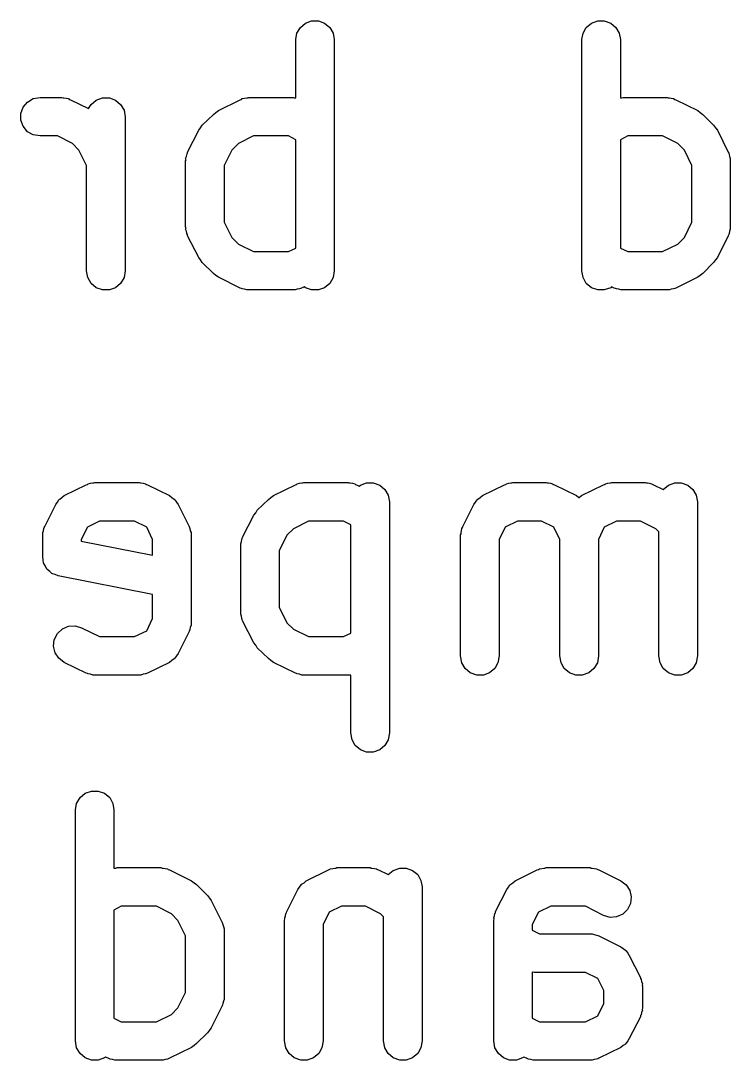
# Model space of a CAD drawing. Extents: x 105.7 to 188.1, y -135.5 to -88.6.
# Drawn here: x 179.769 to 181.611, y -116.891 to -114.192 of the extents above; entities that cross this region are included whole.
import ezdxf

# ---------------------------------------------------------------- set-up
doc = ezdxf.new("R2010")
doc.units = 0
doc.header["$MEASUREMENT"] = 0
doc.layers.add('BLACK', color=7, linetype='CONTINUOUS')

msp = doc.modelspace()

# ---------------------------------------------------------------- linework, layer by layer
at = {"layer": 'BLACK', "linetype": 'CONTINUOUS'}
for p, q in [((180.508, -114.198), (180.524, -114.192)), ((180.524, -114.192), (180.542, -114.192)), ((180.542, -114.192), (180.558, -114.198)), ((181.251, -114.198), (181.267, -114.192)), ((181.267, -114.192), (181.284, -114.192)), ((181.284, -114.192), (181.301, -114.198)), ((180.486, -114.224), (180.495, -114.209)), ((180.495, -114.209), (180.508, -114.198)), ((180.558, -114.198), (180.571, -114.209)), ((180.571, -114.209), (180.58, -114.224)), ((181.229, -114.224), (181.237, -114.209)), ((181.237, -114.209), (181.251, -114.198)), ((181.301, -114.198), (181.314, -114.209)), ((181.314, -114.209), (181.323, -114.224)), ((180.483, -114.241), (180.486, -114.224)), ((180.483, -114.392), (180.483, -114.241)), ((180.58, -114.224), (180.583, -114.241)), ((180.583, -114.241), (180.583, -114.841)), ((181.226, -114.241), (181.229, -114.224)), ((181.226, -114.841), (181.226, -114.241)), ((181.323, -114.224), (181.326, -114.241)), ((181.326, -114.241), (181.326, -114.392)), ((179.775, -114.416), (179.786, -114.403)), ((179.786, -114.403), (179.801, -114.394)), ((179.801, -114.394), (179.819, -114.391)), ((179.819, -114.391), (179.876, -114.391)), ((179.876, -114.391), (179.879, -114.392)), ((179.879, -114.392), (179.881, -114.392)), ((179.881, -114.392), (179.887, -114.393)), ((179.887, -114.393), (179.893, -114.394)), ((179.893, -114.394), (179.895, -114.396)), ((179.895, -114.396), (179.898, -114.397)), ((179.898, -114.397), (179.945, -114.42)), ((179.945, -114.42), (179.952, -114.409)), ((179.952, -114.409), (179.965, -114.398)), ((179.965, -114.398), (179.981, -114.392)), ((179.981, -114.392), (179.999, -114.392)), ((179.999, -114.392), (180.015, -114.398)), ((180.015, -114.398), (180.028, -114.409)), ((180.028, -114.409), (180.037, -114.424)), ((180.282, -114.425), (180.339, -114.397)), ((180.339, -114.397), (180.342, -114.396)), ((180.342, -114.396), (180.344, -114.394)), ((180.344, -114.394), (180.35, -114.393)), ((180.35, -114.393), (180.356, -114.392)), ((180.356, -114.392), (180.359, -114.392)), ((180.359, -114.392), (180.361, -114.391)), ((180.361, -114.391), (180.476, -114.391)), ((180.476, -114.391), (180.479, -114.392)), ((180.479, -114.392), (180.481, -114.392)), ((180.481, -114.392), (180.483, -114.392)), ((181.326, -114.392), (181.327, -114.392)), ((181.327, -114.392), (181.33, -114.392)), ((181.33, -114.392), (181.333, -114.391)), ((181.333, -114.391), (181.447, -114.391)), ((181.447, -114.391), (181.45, -114.392)), ((181.45, -114.392), (181.453, -114.392)), ((181.453, -114.392), (181.458, -114.393)), ((181.458, -114.393), (181.464, -114.394)), ((181.464, -114.394), (181.467, -114.396)), ((181.467, -114.396), (181.47, -114.397)), ((181.47, -114.397), (181.527, -114.425)), ((179.769, -114.433), (179.775, -114.416)), ((179.769, -114.45), (179.769, -114.433)), ((180.037, -114.424), (180.04, -114.441)), ((180.24, -114.463), (180.269, -114.435)), ((180.269, -114.435), (180.275, -114.43)), ((180.275, -114.43), (180.282, -114.425)), ((181.527, -114.425), (181.533, -114.43)), ((181.533, -114.43), (181.54, -114.435)), ((181.54, -114.435), (181.568, -114.463)), ((179.775, -114.466), (179.769, -114.45)), ((180.04, -114.441), (180.04, -114.841)), ((180.236, -114.47), (180.24, -114.463)), ((181.568, -114.463), (181.573, -114.47)), ((179.786, -114.48), (179.775, -114.466)), ((179.801, -114.488), (179.786, -114.48)), ((179.819, -114.491), (179.801, -114.488)), ((179.864, -114.491), (179.819, -114.491)), ((179.903, -114.511), (179.864, -114.491)), ((180.202, -114.533), (180.231, -114.476)), ((180.231, -114.476), (180.236, -114.47)), ((180.373, -114.491), (180.334, -114.511)), ((180.464, -114.491), (180.373, -114.491)), ((180.483, -114.501), (180.464, -114.491)), ((181.345, -114.491), (181.326, -114.501)), ((181.435, -114.491), (181.345, -114.491)), ((181.475, -114.511), (181.435, -114.491)), ((181.573, -114.47), (181.578, -114.476)), ((181.578, -114.476), (181.606, -114.533)), ((179.92, -114.528), (179.903, -114.511)), ((180.334, -114.511), (180.317, -114.528)), ((180.483, -114.782), (180.483, -114.501)), ((181.326, -114.501), (181.326, -114.782)), ((181.492, -114.528), (181.475, -114.511)), ((179.94, -114.568), (179.92, -114.528)), ((180.197, -114.55), (180.199, -114.544)), ((180.199, -114.544), (180.2, -114.539)), ((180.2, -114.539), (180.202, -114.536)), ((180.202, -114.536), (180.202, -114.533)), ((180.317, -114.528), (180.297, -114.568)), ((181.511, -114.568), (181.492, -114.528)), ((181.606, -114.533), (181.607, -114.536)), ((181.607, -114.536), (181.608, -114.539)), ((181.608, -114.539), (181.609, -114.544)), ((181.609, -114.544), (181.611, -114.55)), ((179.94, -114.841), (179.94, -114.568)), ((180.198, -114.553), (180.197, -114.55)), ((180.197, -114.556), (180.198, -114.553)), ((180.197, -114.727), (180.197, -114.556)), ((180.297, -114.568), (180.297, -114.715)), ((181.511, -114.715), (181.511, -114.568)), ((181.611, -114.55), (181.611, -114.553)), ((181.611, -114.553), (181.611, -114.556)), ((181.611, -114.556), (181.611, -114.727)), ((180.198, -114.73), (180.197, -114.727)), ((180.197, -114.733), (180.198, -114.73)), ((180.199, -114.738), (180.197, -114.733)), ((180.297, -114.715), (180.317, -114.755)), ((181.492, -114.755), (181.511, -114.715)), ((181.611, -114.733), (181.609, -114.738)), ((181.611, -114.727), (181.611, -114.73)), ((181.611, -114.73), (181.611, -114.733)), ((180.2, -114.744), (180.199, -114.738)), ((180.202, -114.747), (180.2, -114.744)), ((180.202, -114.75), (180.202, -114.747)), ((180.231, -114.807), (180.202, -114.75)), ((180.317, -114.755), (180.334, -114.772)), ((181.475, -114.772), (181.492, -114.755)), ((181.606, -114.75), (181.578, -114.807)), ((181.607, -114.747), (181.606, -114.75)), ((181.608, -114.744), (181.607, -114.747)), ((181.609, -114.738), (181.608, -114.744)), ((180.334, -114.772), (180.373, -114.791)), ((180.464, -114.791), (180.483, -114.782)), ((181.326, -114.782), (181.345, -114.791)), ((181.435, -114.791), (181.475, -114.772)), ((180.236, -114.813), (180.231, -114.807)), ((180.24, -114.82), (180.236, -114.813)), ((180.373, -114.791), (180.464, -114.791)), ((181.345, -114.791), (181.435, -114.791)), ((181.573, -114.813), (181.568, -114.82)), ((181.578, -114.807), (181.573, -114.813)), ((179.943, -114.859), (179.94, -114.841)), ((180.04, -114.841), (180.037, -114.859)), ((180.269, -114.848), (180.24, -114.82)), ((180.583, -114.841), (180.58, -114.859)), ((181.229, -114.859), (181.226, -114.841)), ((181.568, -114.82), (181.54, -114.848)), ((179.952, -114.874), (179.943, -114.859)), ((180.037, -114.859), (180.028, -114.874)), ((180.275, -114.853), (180.269, -114.848)), ((180.282, -114.858), (180.275, -114.853)), ((180.339, -114.886), (180.282, -114.858)), ((180.58, -114.859), (180.571, -114.874)), ((181.237, -114.874), (181.229, -114.859)), ((181.527, -114.858), (181.47, -114.886)), ((181.533, -114.853), (181.527, -114.858)), ((181.54, -114.848), (181.533, -114.853)), ((179.965, -114.885), (179.952, -114.874)), ((179.981, -114.891), (179.965, -114.885)), ((179.999, -114.891), (179.981, -114.891)), ((180.015, -114.885), (179.999, -114.891)), ((180.028, -114.874), (180.015, -114.885)), ((180.342, -114.887), (180.339, -114.886)), ((180.344, -114.888), (180.342, -114.887)), ((180.35, -114.889), (180.344, -114.888)), ((180.356, -114.891), (180.35, -114.889)), ((180.359, -114.891), (180.356, -114.891)), ((180.361, -114.891), (180.359, -114.891)), ((180.476, -114.891), (180.361, -114.891)), ((180.479, -114.891), (180.476, -114.891)), ((180.481, -114.891), (180.479, -114.891)), ((180.487, -114.889), (180.481, -114.891)), ((180.493, -114.888), (180.487, -114.889)), ((180.495, -114.887), (180.493, -114.888)), ((180.498, -114.886), (180.495, -114.887)), ((180.505, -114.883), (180.498, -114.886)), ((180.508, -114.885), (180.505, -114.883)), ((180.524, -114.891), (180.508, -114.885)), ((180.542, -114.891), (180.524, -114.891)), ((180.558, -114.885), (180.542, -114.891)), ((180.571, -114.874), (180.558, -114.885)), ((181.251, -114.885), (181.237, -114.874)), ((181.267, -114.891), (181.251, -114.885)), ((181.284, -114.891), (181.267, -114.891)), ((181.301, -114.885), (181.284, -114.891)), ((181.303, -114.883), (181.301, -114.885)), ((181.31, -114.886), (181.303, -114.883)), ((181.313, -114.887), (181.31, -114.886)), ((181.316, -114.888), (181.313, -114.887)), ((181.322, -114.889), (181.316, -114.888)), ((181.327, -114.891), (181.322, -114.889)), ((181.33, -114.891), (181.327, -114.891)), ((181.333, -114.891), (181.33, -114.891)), ((181.447, -114.891), (181.333, -114.891)), ((181.45, -114.891), (181.447, -114.891)), ((181.453, -114.891), (181.45, -114.891)), ((181.458, -114.889), (181.453, -114.891)), ((181.464, -114.888), (181.458, -114.889)), ((181.467, -114.887), (181.464, -114.888)), ((181.47, -114.886), (181.467, -114.887)), ((179.882, -115.425), (179.939, -115.397)), ((179.939, -115.397), (179.942, -115.396)), ((179.942, -115.396), (179.944, -115.394)), ((179.944, -115.394), (179.95, -115.393)), ((179.95, -115.393), (179.956, -115.392)), ((179.956, -115.392), (179.959, -115.392)), ((179.959, -115.392), (179.961, -115.391)), ((179.961, -115.391), (180.076, -115.391)), ((180.076, -115.391), (180.079, -115.392)), ((180.079, -115.392), (180.081, -115.392)), ((180.081, -115.392), (180.087, -115.393)), ((180.087, -115.393), (180.093, -115.394)), ((180.093, -115.394), (180.095, -115.396)), ((180.095, -115.396), (180.098, -115.397)), ((180.098, -115.397), (180.155, -115.425)), ((180.425, -115.425), (180.482, -115.397)), ((180.482, -115.397), (180.485, -115.396)), ((180.485, -115.396), (180.487, -115.394)), ((180.487, -115.394), (180.493, -115.393)), ((180.493, -115.393), (180.499, -115.392)), ((180.499, -115.392), (180.501, -115.392)), ((180.501, -115.392), (180.504, -115.391)), ((180.504, -115.391), (180.619, -115.391)), ((180.619, -115.391), (180.621, -115.392)), ((180.621, -115.392), (180.624, -115.392)), ((180.624, -115.392), (180.63, -115.393)), ((180.63, -115.393), (180.636, -115.394)), ((180.636, -115.394), (180.638, -115.396)), ((180.638, -115.396), (180.641, -115.397)), ((180.641, -115.397), (180.648, -115.4)), ((180.648, -115.4), (180.651, -115.398)), ((180.651, -115.398), (180.667, -115.392)), ((180.667, -115.392), (180.684, -115.392)), ((180.684, -115.392), (180.701, -115.398)), ((180.701, -115.398), (180.714, -115.409)), ((180.714, -115.409), (180.723, -115.424)), ((180.968, -115.425), (181.025, -115.397)), ((181.025, -115.397), (181.028, -115.396)), ((181.028, -115.396), (181.03, -115.394)), ((181.03, -115.394), (181.036, -115.393)), ((181.036, -115.393), (181.041, -115.392)), ((181.041, -115.392), (181.044, -115.392)), ((181.044, -115.392), (181.047, -115.391)), ((181.047, -115.391), (181.133, -115.391)), ((181.133, -115.391), (181.136, -115.392)), ((181.136, -115.392), (181.139, -115.392)), ((181.139, -115.392), (181.144, -115.393)), ((181.144, -115.393), (181.15, -115.394)), ((181.15, -115.394), (181.152, -115.396)), ((181.152, -115.396), (181.155, -115.397)), ((181.155, -115.397), (181.212, -115.425)), ((181.225, -115.425), (181.282, -115.397)), ((181.282, -115.397), (181.285, -115.396)), ((181.285, -115.396), (181.287, -115.394)), ((181.287, -115.394), (181.293, -115.393)), ((181.293, -115.393), (181.299, -115.392)), ((181.299, -115.392), (181.301, -115.392)), ((181.301, -115.392), (181.304, -115.391)), ((181.304, -115.391), (181.39, -115.391)), ((181.39, -115.391), (181.393, -115.392)), ((181.393, -115.392), (181.396, -115.392)), ((181.396, -115.392), (181.401, -115.393)), ((181.401, -115.393), (181.407, -115.394)), ((181.407, -115.394), (181.41, -115.396)), ((181.41, -115.396), (181.412, -115.397)), ((181.412, -115.397), (181.437, -115.409)), ((181.437, -115.409), (181.451, -115.398)), ((181.451, -115.398), (181.467, -115.392)), ((181.467, -115.392), (181.484, -115.392)), ((181.484, -115.392), (181.501, -115.398)), ((181.501, -115.398), (181.514, -115.409)), ((181.514, -115.409), (181.523, -115.424)), ((179.864, -115.442), (179.868, -115.436)), ((179.868, -115.436), (179.869, -115.435)), ((179.869, -115.435), (179.87, -115.434)), ((179.87, -115.434), (179.876, -115.43)), ((179.876, -115.43), (179.882, -115.425)), ((180.155, -115.425), (180.161, -115.43)), ((180.161, -115.43), (180.167, -115.434)), ((180.167, -115.434), (180.168, -115.435)), ((180.168, -115.435), (180.169, -115.436)), ((180.169, -115.436), (180.173, -115.442)), ((180.383, -115.463), (180.412, -115.435)), ((180.412, -115.435), (180.418, -115.43)), ((180.418, -115.43), (180.425, -115.425)), ((180.723, -115.424), (180.726, -115.441)), ((180.95, -115.442), (180.954, -115.436)), ((180.954, -115.436), (180.955, -115.435)), ((180.955, -115.435), (180.956, -115.434)), ((180.956, -115.434), (180.962, -115.43)), ((180.962, -115.43), (180.968, -115.425)), ((181.212, -115.425), (181.218, -115.43)), ((181.218, -115.43), (181.219, -115.43)), ((181.219, -115.43), (181.225, -115.425)), ((181.219, -115.43), (181.219, -115.43)), ((181.523, -115.424), (181.526, -115.441)), ((179.831, -115.505), (179.86, -115.448)), ((179.86, -115.448), (179.864, -115.442)), ((180.173, -115.442), (180.178, -115.448)), ((180.178, -115.448), (180.206, -115.505)), ((180.379, -115.47), (180.383, -115.463)), ((180.726, -115.441), (180.726, -116.041)), ((180.917, -115.505), (180.945, -115.448)), ((180.945, -115.448), (180.95, -115.442)), ((181.526, -115.441), (181.526, -115.841)), ((180.345, -115.533), (180.374, -115.476)), ((180.374, -115.476), (180.379, -115.47)), ((179.826, -115.521), (179.828, -115.516)), ((179.828, -115.516), (179.829, -115.51)), ((179.829, -115.51), (179.83, -115.508)), ((179.83, -115.508), (179.831, -115.505)), ((179.942, -115.507), (179.926, -115.539)), ((179.973, -115.491), (179.942, -115.507)), ((180.064, -115.491), (179.973, -115.491)), ((180.096, -115.507), (180.064, -115.491)), ((180.111, -115.539), (180.096, -115.507)), ((180.206, -115.505), (180.207, -115.508)), ((180.207, -115.508), (180.208, -115.51)), ((180.208, -115.51), (180.209, -115.516)), ((180.209, -115.516), (180.211, -115.521)), ((180.477, -115.511), (180.46, -115.528)), ((180.516, -115.491), (180.477, -115.511)), ((180.607, -115.491), (180.516, -115.491)), ((180.626, -115.501), (180.607, -115.491)), ((180.626, -115.782), (180.626, -115.501)), ((180.912, -115.521), (180.913, -115.516)), ((180.913, -115.516), (180.914, -115.51)), ((180.914, -115.51), (180.916, -115.508)), ((180.916, -115.508), (180.917, -115.505)), ((181.027, -115.507), (181.011, -115.539)), ((181.059, -115.491), (181.027, -115.507)), ((181.121, -115.491), (181.059, -115.491)), ((181.153, -115.507), (181.121, -115.491)), ((181.169, -115.539), (181.153, -115.507)), ((181.284, -115.507), (181.269, -115.539)), ((181.316, -115.491), (181.284, -115.507)), ((181.378, -115.491), (181.316, -115.491)), ((181.418, -115.511), (181.378, -115.491)), ((181.426, -115.519), (181.418, -115.511)), ((179.826, -115.524), (179.826, -115.521)), ((179.826, -115.527), (179.826, -115.524)), ((179.826, -115.584), (179.826, -115.527)), ((179.926, -115.539), (179.926, -115.543)), ((179.926, -115.543), (180.111, -115.58)), ((180.111, -115.58), (180.111, -115.539)), ((180.211, -115.521), (180.211, -115.524)), ((180.211, -115.524), (180.211, -115.527)), ((180.211, -115.527), (180.211, -115.756)), ((180.34, -115.55), (180.342, -115.544)), ((180.342, -115.544), (180.343, -115.539)), ((180.343, -115.539), (180.344, -115.536)), ((180.344, -115.536), (180.345, -115.533)), ((180.46, -115.528), (180.44, -115.568)), ((180.911, -115.527), (180.912, -115.524)), ((180.911, -115.841), (180.911, -115.527)), ((180.912, -115.524), (180.912, -115.521)), ((181.011, -115.539), (181.011, -115.841)), ((181.169, -115.841), (181.169, -115.539)), ((181.269, -115.539), (181.269, -115.841)), ((181.426, -115.841), (181.426, -115.519)), ((180.34, -115.553), (180.34, -115.55)), ((180.34, -115.556), (180.34, -115.553)), ((180.34, -115.727), (180.34, -115.556)), ((180.44, -115.568), (180.44, -115.715)), ((179.827, -115.592), (179.826, -115.584)), ((179.828, -115.6), (179.827, -115.592)), ((179.829, -115.601), (179.828, -115.6)), ((179.833, -115.608), (179.829, -115.601)), ((179.829, -115.601), (179.829, -115.601)), ((179.837, -115.616), (179.833, -115.608)), ((179.844, -115.622), (179.837, -115.616)), ((179.837, -115.616), (179.837, -115.616)), ((179.837, -115.616), (179.837, -115.616)), ((179.85, -115.627), (179.844, -115.622)), ((179.851, -115.628), (179.85, -115.627)), ((179.85, -115.627), (179.85, -115.627)), ((179.858, -115.63), (179.851, -115.628)), ((179.866, -115.633), (179.858, -115.63)), ((180.111, -115.682), (179.866, -115.633)), ((180.111, -115.744), (180.111, -115.682)), ((180.34, -115.73), (180.34, -115.727)), ((180.34, -115.733), (180.34, -115.73)), ((180.342, -115.738), (180.34, -115.733)), ((180.44, -115.715), (180.46, -115.755)), ((180.096, -115.776), (180.111, -115.744)), ((180.211, -115.756), (180.211, -115.759)), ((180.211, -115.759), (180.211, -115.761)), ((180.343, -115.744), (180.342, -115.738)), ((180.344, -115.747), (180.343, -115.744)), ((180.345, -115.75), (180.344, -115.747)), ((180.374, -115.807), (180.345, -115.75)), ((180.46, -115.755), (180.477, -115.772)), ((179.856, -115.799), (179.864, -115.783)), ((179.864, -115.783), (179.877, -115.771)), ((179.877, -115.771), (179.893, -115.764)), ((179.893, -115.764), (179.91, -115.763)), ((179.91, -115.763), (179.927, -115.768)), ((179.927, -115.768), (179.973, -115.791)), ((180.064, -115.791), (180.096, -115.776)), ((180.206, -115.778), (180.178, -115.835)), ((180.207, -115.775), (180.206, -115.778)), ((180.208, -115.773), (180.207, -115.775)), ((180.209, -115.767), (180.208, -115.773)), ((180.211, -115.761), (180.209, -115.767)), ((180.477, -115.772), (180.516, -115.791)), ((180.607, -115.791), (180.626, -115.782)), ((179.854, -115.816), (179.856, -115.799)), ((179.973, -115.791), (180.064, -115.791)), ((180.379, -115.813), (180.374, -115.807)), ((180.383, -115.82), (180.379, -115.813)), ((180.516, -115.791), (180.607, -115.791)), ((179.858, -115.833), (179.854, -115.816)), ((179.868, -115.847), (179.858, -115.833)), ((180.173, -115.841), (180.169, -115.847)), ((180.178, -115.835), (180.173, -115.841)), ((180.412, -115.848), (180.383, -115.82)), ((180.914, -115.859), (180.911, -115.841)), ((181.011, -115.841), (181.008, -115.859)), ((181.172, -115.859), (181.169, -115.841)), ((181.269, -115.841), (181.266, -115.859)), ((181.429, -115.859), (181.426, -115.841)), ((181.526, -115.841), (181.523, -115.859)), ((179.882, -115.858), (179.868, -115.847)), ((179.939, -115.886), (179.882, -115.858)), ((180.155, -115.858), (180.098, -115.886)), ((180.161, -115.853), (180.155, -115.858)), ((180.167, -115.849), (180.161, -115.853)), ((180.168, -115.848), (180.167, -115.849)), ((180.169, -115.847), (180.168, -115.848)), ((180.418, -115.853), (180.412, -115.848)), ((180.425, -115.858), (180.418, -115.853)), ((180.482, -115.886), (180.425, -115.858)), ((180.923, -115.874), (180.914, -115.859)), ((181.008, -115.859), (181, -115.874)), ((181.18, -115.874), (181.172, -115.859)), ((181.266, -115.859), (181.257, -115.874)), ((181.437, -115.874), (181.429, -115.859)), ((181.523, -115.859), (181.514, -115.874)), ((179.942, -115.887), (179.939, -115.886)), ((179.944, -115.888), (179.942, -115.887)), ((179.95, -115.889), (179.944, -115.888)), ((179.956, -115.891), (179.95, -115.889)), ((179.959, -115.891), (179.956, -115.891)), ((179.961, -115.891), (179.959, -115.891)), ((180.076, -115.891), (179.961, -115.891)), ((180.079, -115.891), (180.076, -115.891)), ((180.081, -115.891), (180.079, -115.891)), ((180.087, -115.889), (180.081, -115.891)), ((180.093, -115.888), (180.087, -115.889)), ((180.095, -115.887), (180.093, -115.888)), ((180.098, -115.886), (180.095, -115.887)), ((180.485, -115.887), (180.482, -115.886)), ((180.487, -115.888), (180.485, -115.887)), ((180.493, -115.889), (180.487, -115.888)), ((180.499, -115.891), (180.493, -115.889)), ((180.501, -115.891), (180.499, -115.891)), ((180.504, -115.891), (180.501, -115.891)), ((180.619, -115.891), (180.504, -115.891)), ((180.621, -115.891), (180.619, -115.891)), ((180.624, -115.891), (180.621, -115.891)), ((180.626, -115.891), (180.624, -115.891)), ((180.626, -116.041), (180.626, -115.891)), ((180.936, -115.885), (180.923, -115.874)), ((180.953, -115.891), (180.936, -115.885)), ((180.97, -115.891), (180.953, -115.891)), ((180.986, -115.885), (180.97, -115.891)), ((181, -115.874), (180.986, -115.885)), ((181.194, -115.885), (181.18, -115.874)), ((181.21, -115.891), (181.194, -115.885)), ((181.227, -115.891), (181.21, -115.891)), ((181.244, -115.885), (181.227, -115.891)), ((181.257, -115.874), (181.244, -115.885)), ((181.451, -115.885), (181.437, -115.874)), ((181.467, -115.891), (181.451, -115.885)), ((181.484, -115.891), (181.467, -115.891)), ((181.501, -115.885), (181.484, -115.891)), ((181.514, -115.874), (181.501, -115.885)), ((180.629, -116.059), (180.626, -116.041)), ((180.726, -116.041), (180.723, -116.059)), ((180.637, -116.074), (180.629, -116.059)), ((180.651, -116.085), (180.637, -116.074)), ((180.714, -116.074), (180.701, -116.085)), ((180.723, -116.059), (180.714, -116.074)), ((180.667, -116.091), (180.651, -116.085)), ((180.684, -116.091), (180.667, -116.091)), ((180.701, -116.085), (180.684, -116.091)), ((179.914, -116.224), (179.923, -116.209)), ((179.923, -116.209), (179.936, -116.198)), ((179.936, -116.198), (179.953, -116.192)), ((179.953, -116.192), (179.97, -116.192)), ((179.97, -116.192), (179.986, -116.198)), ((179.986, -116.198), (180, -116.209)), ((180, -116.209), (180.008, -116.224)), ((179.911, -116.241), (179.914, -116.224)), ((179.911, -116.841), (179.911, -116.241)), ((180.008, -116.224), (180.011, -116.241)), ((180.011, -116.241), (180.011, -116.392)), ((180.011, -116.392), (180.013, -116.392)), ((180.013, -116.392), (180.016, -116.392)), ((180.016, -116.392), (180.019, -116.391)), ((180.019, -116.391), (180.133, -116.391)), ((180.133, -116.391), (180.136, -116.392)), ((180.136, -116.392), (180.139, -116.392)), ((180.139, -116.392), (180.144, -116.393)), ((180.144, -116.393), (180.15, -116.394)), ((180.15, -116.394), (180.152, -116.396)), ((180.152, -116.396), (180.155, -116.397)), ((180.155, -116.397), (180.212, -116.425)), ((180.51, -116.425), (180.568, -116.397)), ((180.568, -116.397), (180.57, -116.396)), ((180.57, -116.396), (180.573, -116.394)), ((180.573, -116.394), (180.579, -116.393)), ((180.579, -116.393), (180.584, -116.392)), ((180.584, -116.392), (180.587, -116.392)), ((180.587, -116.392), (180.59, -116.391)), ((180.59, -116.391), (180.676, -116.391)), ((180.676, -116.391), (180.679, -116.392)), ((180.679, -116.392), (180.681, -116.392)), ((180.681, -116.392), (180.687, -116.393)), ((180.687, -116.393), (180.693, -116.394)), ((180.693, -116.394), (180.695, -116.396)), ((180.695, -116.396), (180.698, -116.397)), ((180.698, -116.397), (180.723, -116.409)), ((180.723, -116.409), (180.736, -116.398)), ((180.736, -116.398), (180.753, -116.392)), ((180.753, -116.392), (180.77, -116.392)), ((180.77, -116.392), (180.786, -116.398)), ((180.786, -116.398), (180.8, -116.409)), ((181.053, -116.425), (181.11, -116.397)), ((181.11, -116.397), (181.113, -116.396)), ((181.113, -116.396), (181.116, -116.394)), ((181.116, -116.394), (181.122, -116.393)), ((181.122, -116.393), (181.127, -116.392)), ((181.127, -116.392), (181.13, -116.392)), ((181.13, -116.392), (181.133, -116.391)), ((181.133, -116.391), (181.247, -116.391)), ((181.247, -116.391), (181.25, -116.392)), ((181.25, -116.392), (181.253, -116.392)), ((181.253, -116.392), (181.258, -116.393)), ((181.258, -116.393), (181.264, -116.394)), ((181.264, -116.394), (181.267, -116.396)), ((181.267, -116.396), (181.27, -116.397)), ((181.27, -116.397), (181.327, -116.425)), ((180.212, -116.425), (180.219, -116.43)), ((180.219, -116.43), (180.225, -116.435)), ((180.498, -116.434), (180.505, -116.43)), ((180.498, -116.435), (180.498, -116.434)), ((180.505, -116.43), (180.51, -116.425)), ((180.8, -116.409), (180.808, -116.424)), ((180.808, -116.424), (180.811, -116.441)), ((181.041, -116.434), (181.047, -116.43)), ((181.041, -116.435), (181.041, -116.434)), ((181.047, -116.43), (181.053, -116.425)), ((181.327, -116.425), (181.341, -116.436)), ((180.225, -116.435), (180.254, -116.463)), ((180.46, -116.505), (180.488, -116.448)), ((180.488, -116.448), (180.493, -116.442)), ((180.493, -116.442), (180.497, -116.436)), ((180.497, -116.436), (180.498, -116.435)), ((180.811, -116.441), (180.811, -116.841)), ((181.002, -116.505), (181.031, -116.448)), ((181.031, -116.448), (181.035, -116.442)), ((181.035, -116.442), (181.039, -116.436)), ((181.039, -116.436), (181.041, -116.435)), ((181.341, -116.436), (181.35, -116.45)), ((181.35, -116.45), (181.354, -116.467)), ((180.254, -116.463), (180.259, -116.47)), ((180.259, -116.47), (180.263, -116.476)), ((180.263, -116.476), (180.292, -116.533)), ((181.352, -116.484), (181.344, -116.5)), ((181.354, -116.467), (181.352, -116.484)), ((180.03, -116.491), (180.011, -116.501)), ((180.011, -116.501), (180.011, -116.782)), ((180.121, -116.491), (180.03, -116.491)), ((180.16, -116.511), (180.121, -116.491)), ((180.177, -116.528), (180.16, -116.511)), ((180.456, -116.516), (180.457, -116.51)), ((180.457, -116.51), (180.459, -116.508)), ((180.459, -116.508), (180.46, -116.505)), ((180.57, -116.507), (180.554, -116.539)), ((180.602, -116.491), (180.57, -116.507)), ((180.664, -116.491), (180.602, -116.491)), ((180.703, -116.511), (180.664, -116.491)), ((180.711, -116.519), (180.703, -116.511)), ((180.999, -116.516), (181, -116.51)), ((181, -116.51), (181.002, -116.508)), ((181.002, -116.508), (181.002, -116.505)), ((181.113, -116.507), (181.097, -116.539)), ((181.145, -116.491), (181.113, -116.507)), ((181.235, -116.491), (181.145, -116.491)), ((181.282, -116.515), (181.235, -116.491)), ((181.299, -116.52), (181.282, -116.515)), ((181.332, -116.512), (181.316, -116.519)), ((181.344, -116.5), (181.332, -116.512)), ((180.197, -116.568), (180.177, -116.528)), ((180.292, -116.533), (180.293, -116.536)), ((180.293, -116.536), (180.294, -116.539)), ((180.294, -116.539), (180.295, -116.544)), ((180.454, -116.527), (180.455, -116.524)), ((180.454, -116.841), (180.454, -116.527)), ((180.455, -116.521), (180.456, -116.516)), ((180.455, -116.524), (180.455, -116.521)), ((180.554, -116.539), (180.554, -116.841)), ((180.711, -116.841), (180.711, -116.519)), ((180.997, -116.521), (180.999, -116.516)), ((180.998, -116.524), (180.997, -116.521)), ((180.997, -116.527), (180.998, -116.524)), ((180.997, -116.841), (180.997, -116.527)), ((181.097, -116.539), (181.097, -116.553)), ((181.316, -116.519), (181.299, -116.52)), ((180.197, -116.715), (180.197, -116.568)), ((180.295, -116.544), (180.297, -116.55)), ((180.297, -116.55), (180.297, -116.553)), ((180.297, -116.553), (180.297, -116.556)), ((180.297, -116.556), (180.297, -116.727)), ((181.097, -116.553), (181.116, -116.563)), ((181.116, -116.563), (181.247, -116.563)), ((181.247, -116.563), (181.25, -116.563)), ((181.25, -116.563), (181.253, -116.563)), ((181.253, -116.563), (181.258, -116.565)), ((181.258, -116.565), (181.264, -116.566)), ((181.264, -116.566), (181.267, -116.567)), ((181.267, -116.567), (181.27, -116.568)), ((181.27, -116.568), (181.327, -116.597)), ((181.327, -116.597), (181.333, -116.601)), ((181.333, -116.601), (181.339, -116.605)), ((181.339, -116.605), (181.339, -116.606)), ((181.339, -116.606), (181.341, -116.607)), ((181.341, -116.607), (181.345, -116.613)), ((181.345, -116.613), (181.349, -116.619)), ((181.349, -116.619), (181.378, -116.676)), ((181.099, -116.663), (181.097, -116.662)), ((181.097, -116.662), (181.097, -116.782)), ((181.101, -116.662), (181.099, -116.663)), ((181.104, -116.663), (181.101, -116.662)), ((181.235, -116.663), (181.104, -116.663)), ((181.267, -116.679), (181.235, -116.663)), ((181.378, -116.676), (181.378, -116.679)), ((181.283, -116.71), (181.267, -116.679)), ((181.378, -116.679), (181.38, -116.681)), ((181.38, -116.681), (181.381, -116.687)), ((181.381, -116.687), (181.383, -116.693)), ((181.383, -116.693), (181.382, -116.696)), ((181.382, -116.696), (181.383, -116.699)), ((181.383, -116.699), (181.383, -116.756)), ((180.177, -116.755), (180.197, -116.715)), ((180.297, -116.727), (180.297, -116.73)), ((180.297, -116.73), (180.297, -116.733)), ((181.283, -116.744), (181.283, -116.71)), ((180.16, -116.772), (180.177, -116.755)), ((180.292, -116.75), (180.263, -116.807)), ((180.293, -116.747), (180.292, -116.75)), ((180.294, -116.744), (180.293, -116.747)), ((180.295, -116.738), (180.294, -116.744)), ((180.297, -116.733), (180.295, -116.738)), ((181.267, -116.776), (181.283, -116.744)), ((181.383, -116.756), (181.382, -116.759)), ((180.011, -116.782), (180.03, -116.791)), ((180.121, -116.791), (180.16, -116.772)), ((181.097, -116.782), (181.116, -116.791)), ((181.235, -116.791), (181.267, -116.776)), ((181.378, -116.778), (181.349, -116.835)), ((181.38, -116.773), (181.378, -116.775)), ((181.378, -116.775), (181.378, -116.778)), ((181.381, -116.767), (181.38, -116.773)), ((181.383, -116.761), (181.381, -116.767)), ((181.382, -116.759), (181.383, -116.761)), ((180.03, -116.791), (180.121, -116.791)), ((180.263, -116.807), (180.259, -116.813)), ((181.116, -116.791), (181.235, -116.791)), ((180.254, -116.82), (180.225, -116.848)), ((180.259, -116.813), (180.254, -116.82)), ((181.349, -116.835), (181.345, -116.841)), ((179.914, -116.859), (179.911, -116.841)), ((179.923, -116.874), (179.914, -116.859)), ((180.212, -116.858), (180.155, -116.886)), ((180.219, -116.853), (180.212, -116.858)), ((180.225, -116.848), (180.219, -116.853)), ((180.457, -116.859), (180.454, -116.841)), ((180.466, -116.874), (180.457, -116.859)), ((180.551, -116.859), (180.543, -116.874)), ((180.554, -116.841), (180.551, -116.859)), ((180.714, -116.859), (180.711, -116.841)), ((180.723, -116.874), (180.714, -116.859)), ((180.808, -116.859), (180.8, -116.874)), ((180.811, -116.841), (180.808, -116.859)), ((181, -116.859), (180.997, -116.841)), ((181.009, -116.874), (181, -116.859)), ((181.327, -116.858), (181.27, -116.886)), ((181.333, -116.853), (181.327, -116.858)), ((181.339, -116.849), (181.333, -116.853)), ((181.341, -116.847), (181.339, -116.848)), ((181.339, -116.848), (181.339, -116.849)), ((181.345, -116.841), (181.341, -116.847)), ((179.936, -116.885), (179.923, -116.874)), ((179.953, -116.891), (179.936, -116.885)), ((179.97, -116.891), (179.953, -116.891)), ((179.986, -116.885), (179.97, -116.891)), ((179.989, -116.883), (179.986, -116.885)), ((179.996, -116.886), (179.989, -116.883)), ((179.999, -116.887), (179.996, -116.886)), ((180.001, -116.888), (179.999, -116.887)), ((180.007, -116.889), (180.001, -116.888)), ((180.013, -116.891), (180.007, -116.889)), ((180.016, -116.891), (180.013, -116.891)), ((180.019, -116.891), (180.016, -116.891)), ((180.133, -116.891), (180.019, -116.891)), ((180.136, -116.891), (180.133, -116.891)), ((180.139, -116.891), (180.136, -116.891)), ((180.144, -116.889), (180.139, -116.891)), ((180.15, -116.888), (180.144, -116.889)), ((180.152, -116.887), (180.15, -116.888)), ((180.155, -116.886), (180.152, -116.887)), ((180.479, -116.885), (180.466, -116.874)), ((180.496, -116.891), (180.479, -116.885)), ((180.513, -116.891), (180.496, -116.891)), ((180.529, -116.885), (180.513, -116.891)), ((180.543, -116.874), (180.529, -116.885)), ((180.736, -116.885), (180.723, -116.874)), ((180.753, -116.891), (180.736, -116.885)), ((180.77, -116.891), (180.753, -116.891)), ((180.786, -116.885), (180.77, -116.891)), ((180.8, -116.874), (180.786, -116.885)), ((181.022, -116.885), (181.009, -116.874)), ((181.038, -116.891), (181.022, -116.885)), ((181.056, -116.891), (181.038, -116.891)), ((181.072, -116.885), (181.056, -116.891)), ((181.075, -116.883), (181.072, -116.885)), ((181.082, -116.886), (181.075, -116.883)), ((181.085, -116.887), (181.082, -116.886)), ((181.087, -116.888), (181.085, -116.887)), ((181.093, -116.889), (181.087, -116.888)), ((181.099, -116.891), (181.093, -116.889)), ((181.101, -116.891), (181.099, -116.891)), ((181.104, -116.891), (181.101, -116.891)), ((181.247, -116.891), (181.104, -116.891)), ((181.25, -116.891), (181.247, -116.891)), ((181.253, -116.891), (181.25, -116.891)), ((181.258, -116.889), (181.253, -116.891)), ((181.264, -116.888), (181.258, -116.889)), ((181.267, -116.887), (181.264, -116.888)), ((181.27, -116.886), (181.267, -116.887))]:
    msp.add_line(p, q, dxfattribs=at)

doc.saveas('drawing.dxf')
